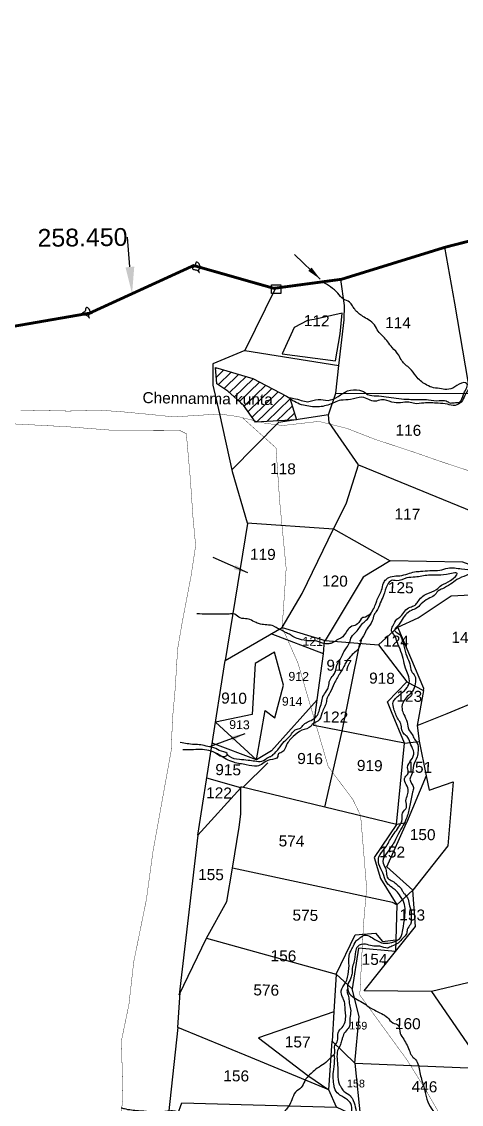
# Model space of a CAD drawing. Header units: feet. Extents: x 753466 to 768578, y 1601948 to 1613855.
# Drawn here: x 759527 to 760760, y 1607575 to 1610615 of the extents above; entities that cross this region are included whole.
import ezdxf
from ezdxf import colors
from ezdxf.entities.mleader import LeaderData, LeaderLine
from ezdxf.math import Vec2, Vec3

# ---------------------------------------------------------------- set-up
doc = ezdxf.new("R2010")
doc.units = ezdxf.units.FT
doc.header["$LTSCALE"] = 15
doc.header["$MEASUREMENT"] = 0
doc.linetypes.add('HIDDEN2', pattern=[0.1875, 0.125, -0.0625])
for name, color, linetype in [('HILL', 17, 'Continuous'), ('PLOT', 7, 'Continuous'), ('PLOT NO @ 1', 7, 'Continuous'), ('ROADS', 6, 'Continuous'), ('TANKS-STREAM', 4, 'Continuous'), ('VILLAGE STONES', 240, 'Continuous')]:
    doc.layers.add(name, color=color, linetype=linetype)
doc.layers.add('VILLAGE BOUNDRY', color=5, linetype='HIDDEN2', lineweight=100)
doc.styles.add('Annotative', font='arial.ttf')
doc.styles.get("Standard").update_dxf_attribs({"font": 'arial.ttf'})
doc.linetypes.add('DOTS', pattern='A,1e-06,-3,["●",Standard,S=3,R=0,X=-1.25,Y=-1.25],-3', length=6.000001)
doc.dimstyles.get("Standard").update_dxf_attribs({"dimtxt": 0.18, "dimasz": 40, "dimexe": 0.18, "dimexo": 0.0625, "dimgap": 0.09, "dimtad": 0, "dimtih": 1, "dimtoh": 1, "dimdec": 4, "dimzin": 0, "dimdsep": 46, "dimtxsty": 'Standard', "dimcen": 0.09, "dimadec": 0, "dimazin": 0, "dimtfac": 1, "dimtdec": 4, "dimtofl": 0, "dimtmove": 0, "dimatfit": 3, "dimfxl": 1, "dimtolj": 1, "dimtzin": 0, "dimarcsym": 0})

msp = doc.modelspace()

# ---------------------------------------------------------------- hatches: boundary and pattern name
at = {"layer": 'TANKS-STREAM'}
h = msp.add_hatch(dxfattribs=at)
h.set_pattern_fill('ANSI31,_O', color=256, scale=150, angle=359.1439)
h.set_pattern_definition([(44.1438658, (0, 0), (-13.05866986, 13.45487426), [])])
h.paths.add_polyline_path([(760070.2, 1609643.8), (760174.9, 1609613.2), (760269.8, 1609563.2), (760279.2, 1609558), (760297.5, 1609497.1), (760182.8, 1609490.2), (760149.5, 1609538.1), (760105.6, 1609577.8), (760074.4, 1609598)])

# ---------------------------------------------------------------- linework, layer by layer
at = {"layer": 'HILL'}
msp.add_lwpolyline([(760407.2, 1609662.9), (760420.6, 1609738.1), (760426.4, 1609796.6), (760347.5, 1609778.8), (760328.7, 1609775.5), (760291.5, 1609756), (760257.7, 1609682.4), (760407.2, 1609662.9)], dxfattribs=at)
at = {"layer": 'PLOT'}
for points in [[(760408.6, 1609571.7), (760784.5, 1609570.6), (760779.3, 1609604.3), (760742.3, 1609824.3), (760714.4, 1609981.3)], [(760239.2, 1609866.6), (760153.3, 1609691.2), (760416.8, 1609649.5), (760432, 1609777.3), (760432.2, 1609817.5), (760422.3, 1609891.2)], [(760153.3, 1609691.2), (760063.3, 1609653.7), (760062.9, 1609594.6), (760082, 1609513.3), (760117.7, 1609352.1), (760159.9, 1609207.3), (760401.9, 1609190.6), (760423.7, 1609235.1), (760438, 1609264.1), (760471.7, 1609370.1), (760390, 1609489.5), (760388, 1609511), (760247.3, 1609489.4), (760116.8, 1609356.5)], [(760388, 1609511), (760408.6, 1609571.7), (760416.8, 1609649.5)], [(760471.7, 1609370.1), (760849, 1609216.2), (760784.5, 1609570.6)], [(760160.4, 1609205.7), (760098.2, 1608821.1), (760257.7, 1608914.1), (760378, 1608877), (760527.9, 1608864.7), (760581.9, 1608914.3), (760638.9, 1608941.3), (760731.9, 1609003), (760823.8, 1609007), (760901.8, 1609046.9), (760764.9, 1609097.1), (760560.5, 1609100.6), (760485.3, 1609055.5), (760378, 1608877)], [(760257.7, 1608914.1), (760313.4, 1609009), (760401.9, 1609190.6), (760560.5, 1609100.6)], [(760373.5, 1608840.2), (760227.2, 1608896.3)], [(760654.4, 1608736.8), (760655.5, 1608742.8), (760581.9, 1608914.3)], [(760600.6, 1608589.2), (760346.4, 1608638.3), (760356.2, 1608710.7), (760373.5, 1608840.2), (760376.6, 1608877.2)], [(760377.3, 1608409.8), (760425.9, 1608623.1), (760475.9, 1608869)], [(760527.9, 1608864.7), (760607.6, 1608761.7), (760654.4, 1608736.8), (760636.4, 1608639), (760720.5, 1608672.4), (760909.7, 1608750.9)], [(760071, 1608648.4), (760186.1, 1608542.7), (760210.2, 1608680.4), (760236.8, 1608660.3), (760261.5, 1608751.7), (760236, 1608845), (760181.7, 1608812.5), (760173.5, 1608669.9), (760071, 1608648.4)], [(760579.3, 1608135.3), (760567.2, 1608142), (760118.7, 1608238.2), (760136.6, 1608353.6), (760141.3, 1608389.9), (760141.9, 1608464), (760020.9, 1608330.6), (760098.2, 1608821.1)], [(760600.6, 1608589.2), (760564.7, 1608677.3), (760553.5, 1608704.7), (760607.6, 1608761.7)], [(760356.2, 1608710.7), (760275.6, 1608621), (760227.6, 1608567.6), (760186.1, 1608542.7), (760061.7, 1608589.4)], [(760636.4, 1608639), (760641.7, 1608594.5), (760661.4, 1608497.6), (760669.7, 1608456.8), (760737, 1608480.8), (760722.1, 1608301), (760624.3, 1608176.8), (760551, 1608241.6), (760606.8, 1608365.2), (760578.2, 1608361.1), (760600.6, 1608589.2), (760641.8, 1608594.1)], [(760148.3, 1608465.3), (760217.6, 1608534.3)], [(760141.9, 1608464), (760046.1, 1608490.8)], [(760661.4, 1608497.6), (760606.8, 1608365.2)], [(760578.2, 1608361.1), (760377.3, 1608409.8), (760141.9, 1608466.9), (760141.9, 1608464)], [(760578.2, 1608361.1), (760515.7, 1608267.8), (760533.4, 1608208.7), (760579.3, 1608135.3), (760624.3, 1608176.8)], [(760020.9, 1608330.6), (759968.4, 1607882.6), (760045.8, 1608041.6), (760102.5, 1608144.3), (760118.7, 1608238.2)], [(760579.3, 1608135.3), (760575.6, 1608004.5), (760631.3, 1608074.6), (760624.3, 1608176.8)], [(760045.8, 1608041.6), (760409, 1607940.4), (760462.9, 1608050.7), (760519.8, 1608055.9), (760539.4, 1608032.2), (760576.5, 1608036.7)], [(760575.6, 1608004.5), (760471.6, 1608013.6), (760453.8, 1607899.4), (760409, 1607940.4), (760402.3, 1607834.9), (760191, 1607761.6), (760329.9, 1607656.2), (760388.8, 1607616), (760398.2, 1607752.2), (760461.8, 1607690.7), (760473.3, 1607821.3), (760453.8, 1607899.4)], [(760677, 1607891.6), (760487.6, 1607893.6), (760575.6, 1608004.5)], [(760900.1, 1607945), (760677, 1607891.6), (760824.9, 1607675.6)], [(760461.8, 1607690.7), (760477.5, 1607535.4), (760410.1, 1607567.2), (760388.8, 1607616), (760169.5, 1607706.6), (759965.2, 1607790.9), (759971.4, 1607888.8)], [(760402.3, 1607834.9), (760398.2, 1607752.2)], [(759965.2, 1607790.9), (759927.1, 1607444.1), (759975.8, 1607578.8), (760410.1, 1607567.2)], [(760461.8, 1607690.7), (760824.9, 1607675.6), (760857.1, 1607579.7)]]:
    msp.add_lwpolyline(points, dxfattribs=at)
at = {"layer": 'ROADS', "linetype": 'HIDDEN2', "ltscale": 10, "const_width": 1}
for points in [[(759523.7, 1609524.3), (759657.3, 1609521.5), (759750.1, 1609523.5), (759803, 1609520), (759879.8, 1609512.7), (759954.2, 1609505.1), (760082, 1609513.3), (760132.8, 1609506.2), (760158.9, 1609499.7), (760208.9, 1609487.4), (760259.7, 1609480.9), (760360.7, 1609492.5), (760439.9, 1609472.6), (760518.4, 1609442), (760626.8, 1609406.3), (760706.4, 1609378.5), (760787.9, 1609351.7)], [(760145.9, 1609503), (760240.3, 1609418.1), (760251, 1609264), (760268.9, 1609079.6), (760257.7, 1608914.1), (760302.3, 1608812.8), (760361, 1608611.8), (760386.8, 1608523.6), (760456.5, 1608430), (760477.8, 1608385.5), (760494.7, 1608181.8), (760485.7, 1608079.3), (760477.5, 1607921.3), (760475.5, 1607881.9), (760608, 1607699.6), (760654.5, 1607625.4), (760755.3, 1607452.2)]]:
    msp.add_lwpolyline(points, dxfattribs=at)
at = {"layer": 'ROADS', "linetype": 'DOTS', "ltscale": 0.5, "const_width": 1}
msp.add_lwpolyline([(759487, 1609486.4), (759655, 1609477.5), (759786.5, 1609467.1), (759969.5, 1609467.5), (759988.8, 1609457.8), (759993.7, 1609402.2), (760000.3, 1609327.5), (760007.2, 1609225.7), (760014.9, 1609143.9), (760002.1, 1609058.8), (759977.6, 1608930.5), (759964.4, 1608853.7), (759957.5, 1608741.9), (759949.9, 1608656.6), (759946.5, 1608569.3), (759924.2, 1608445.6), (759895.1, 1608284.5), (759876.7, 1608149.6), (759861.4, 1608074.4), (759841.2, 1607975), (759827.7, 1607855.3), (759806.8, 1607754.2), (759810.8, 1607587.3), (759790.3, 1607453.9)], dxfattribs=at)
at = {"layer": 'TANKS-STREAM'}
msp.add_lwpolyline([(760070.2, 1609643.8), (760174.9, 1609613.2), (760269.8, 1609563.2), (760279.2, 1609558), (760297.5, 1609497.1), (760182.8, 1609490.2), (760149.5, 1609538.1), (760105.6, 1609577.8), (760074.4, 1609598), (760070.2, 1609643.8)], dxfattribs=at)
for points in [[(760506.8, 1608953), (760512.4, 1608963.1), (760519.7, 1608978.4), (760523, 1608988.3), (760536.5, 1609018.4), (760542.1, 1609038.2), (760549.2, 1609048.9), (760566.2, 1609057.4), (760587.5, 1609059.3), (760610.5, 1609064.7), (760629, 1609070.1), (760646, 1609071.5), (760671.7, 1609073.7), (760700.4, 1609074.7), (760722.3, 1609080.3), (760760.9, 1609078.5), (760796.3, 1609076.8), (760814.8, 1609078.8), (760846.4, 1609088.6), (760863.6, 1609100), (760875.2, 1609110.4), (760882.3, 1609135.4), (760888, 1609173.2), (760890.7, 1609195.3), (760892.1, 1609204.6), (760908.7, 1609211.5), (760934.1, 1609222.3), (760952.2, 1609229.2), (760991.2, 1609250.5), (761013.3, 1609262.9), (761030.8, 1609273.4), (761072.4, 1609293.7), (761090.6, 1609309.5), (761105.6, 1609322.9), (761125, 1609333.8), (761144.1, 1609342.9), (761154, 1609351.7), (761170.6, 1609360), (761189.8, 1609375.4), (761192.1, 1609409.1), (761185.6, 1609436.6), (761181.2, 1609468.2), (761183.8, 1609480.2), (761188.1, 1609506.3), (761196.8, 1609515.5), (761204.9, 1609531.1), (761215.4, 1609548.6), (761222.9, 1609564.2), (761236.3, 1609584.9), (761243.5, 1609605.5), (761250.8, 1609612.7), (761258.2, 1609631.1), (761260.7, 1609649.2), (761270.1, 1609668.2), (761274.2, 1609695.1), (761278.6, 1609712.5), (761288.6, 1609727), (761289.4, 1609742.4), (761298.5, 1609763.3), (761307.8, 1609771.3), (761310.5, 1609789.1), (761302.3, 1609788.6), (761285.5, 1609782.8), (761271, 1609780.8), (761255.8, 1609781.4), (761240.3, 1609780), (761225.3, 1609774.1), (761208, 1609759.7), (761180.5, 1609748.3), (761164.8, 1609740.6), (761153.4, 1609736), (761140.9, 1609734.8), (761108.4, 1609722.1), (761085.9, 1609720.2), (761074.5, 1609716.5), (761053.4, 1609709.9), (761031.3, 1609701.1), (761031.9, 1609700.9), (761011.4, 1609700.8), (760996.2, 1609691.7), (760984, 1609680.3), (760966.4, 1609658.8), (760957.4, 1609646.1), (760953, 1609640.7), (760942.4, 1609621.4), (760935.4, 1609608.5), (760926.2, 1609604.3), (760910.7, 1609603.5), (760891, 1609602.8), (760864.3, 1609601.6), (760845.6, 1609606.2), (760826.4, 1609599.7), (760804.3, 1609595.4), (760790, 1609590.7), (760778.9, 1609579.9), (760770.2, 1609565.4), (760760.1, 1609546.9), (760743.3, 1609537.4), (760721.1, 1609540.5), (760695.3, 1609543.2), (760654.8, 1609544), (760629.6, 1609542.6), (760612.7, 1609546.4), (760590.1, 1609544.7), (760565.5, 1609546.5), (760536.7, 1609553.4), (760517.9, 1609549), (760500.8, 1609553.5), (760481.6, 1609560.1), (760449.4, 1609553.7), (760422.6, 1609551.7), (760385.8, 1609538.4), (760348.5, 1609533.1), (760327, 1609535.8), (760306.2, 1609541.3), (760279.1, 1609557.9), (760310.9, 1609551.6), (760328.8, 1609547.8), (760359.1, 1609554.3), (760386.4, 1609551.6), (760414.5, 1609562.2), (760440.9, 1609578.1), (760474.5, 1609579.9), (760485.4, 1609576.3), (760497.5, 1609568.4), (760522.1, 1609564.3), (760549.6, 1609561.6), (760577.8, 1609557.5), (760606.7, 1609554.8), (760622.2, 1609554.2), (760668.7, 1609553.2), (760698.2, 1609550.7), (760717.6, 1609550.2), (760728.4, 1609544.3), (760740.2, 1609545), (760754.8, 1609546.5), (760767.5, 1609570.7), (760775.1, 1609599.3), (760767.4, 1609601.3), (760742, 1609589.1), (760719.3, 1609582), (760699.3, 1609584.6), (760677.3, 1609588.3), (760659.6, 1609596.6), (760646, 1609606), (760633.6, 1609619.3), (760615.6, 1609641), (760593.6, 1609662.6), (760584.9, 1609678.2), (760566.4, 1609699.9), (760541, 1609731.1), (760526.9, 1609745.6), (760516.9, 1609763.4), (760499.9, 1609777.7), (760484, 1609787.4), (760461.3, 1609807.1), (760454.8, 1609816.9), (760446.4, 1609827.6), (760429.8, 1609835.6), (760413.8, 1609852.1), (760370.5, 1609884.3)], [(762708.8, 1608918.9), (762721.7, 1608914.8), (762729.1, 1608906.7), (762740.5, 1608897.2), (762755.4, 1608884.3), (762765.2, 1608875.7), (762773.7, 1608858.2), (762790.1, 1608851.1), (762806.7, 1608839.3), (762829.2, 1608815.6), (762847.9, 1608794.8), (762867, 1608773.6), (762882.4, 1608772.5), (762886.4, 1608753.2), (762906.3, 1608735.8), (762930.8, 1608719.3), (762952.1, 1608709.3), (762969.9, 1608704.4), (762977, 1608698), (762997.6, 1608694.4), (763025.6, 1608691.2), (763031.4, 1608692.2), (763023.3, 1608702.8), (763015, 1608716.1), (763005.7, 1608744.5), (762998, 1608762.5), (762992.5, 1608776.9), (762988.7, 1608797.4), (762978.3, 1608820.1), (762978.2, 1608836.9), (762984.9, 1608859.9), (762984, 1608892.2), (762992.5, 1608926.2), (762999.3, 1608976), (763002.4, 1609011.9), (763000.7, 1609029.3), (763001.6, 1609074.3), (762992, 1609094.8), (762988.9, 1609112.4), (762979.9, 1609127.7), (762964, 1609151.5), (762944.8, 1609177.6), (762924.6, 1609201.8), (762898.7, 1609239.3), (762872.1, 1609268.4), (762862.6, 1609308.7), (762867.6, 1609323.8), (762876.8, 1609340.5), (762873.5, 1609359.8), (762863.3, 1609396.5), (762852.2, 1609417.3), (762828.9, 1609436.2), (762804.1, 1609440.8), (762780.6, 1609454.3), (762751.1, 1609464), (762730.6, 1609478.4), (762722.5, 1609490.2), (762726, 1609525.8), (762723.8, 1609543.8), (762719.4, 1609558.7), (762712.8, 1609574.1), (762702, 1609582.6), (762673.6, 1609590.3), (762659.5, 1609599), (762636.2, 1609606.9), (762621.4, 1609611.2), (762611.3, 1609617.9), (762605.3, 1609624.3), (762576.3, 1609636.7), (762556.4, 1609646), (762539.5, 1609654.3), (762532.4, 1609663.9), (762509, 1609679.8), (762487.5, 1609699.7), (762476.9, 1609708.1), (762461.5, 1609715.9), (762449.2, 1609725), (762426.6, 1609743.6), (762414.2, 1609764), (762394.5, 1609769.6), (762378.2, 1609770.8), (762362.1, 1609770), (762346.1, 1609772.5), (762322.2, 1609772.1), (762304.3, 1609774.1), (762285, 1609774.3), (762259.4, 1609772.8), (762235.6, 1609772.4), (762236.6, 1609772.4), (762207.1, 1609770.4), (762184.7, 1609768.5), (762141.4, 1609754.6), (762117.7, 1609749.6), (762094, 1609745.8), (762073.3, 1609743.9), (762056.3, 1609745.9), (762043, 1609750.5), (762024.2, 1609761.9), (762008.9, 1609768.7), (761993.2, 1609781.4), (761978.1, 1609786), (761958.6, 1609795), (761950.6, 1609799.8), (761937.8, 1609805.3), (761922.3, 1609809.9), (761897, 1609814.2), (761870, 1609814.1), (761834.6, 1609806.6), (761815.7, 1609794.2), (761784, 1609788.4), (761770.4, 1609774), (761745.1, 1609764.9), (761708.2, 1609750.8), (761675.7, 1609745), (761665.5, 1609739.7), (761646.8, 1609740), (761622.3, 1609745), (761610.4, 1609747.8), (761590.1, 1609761), (761582.4, 1609769.1), (761567.7, 1609775), (761555.9, 1609786.6), (761538.9, 1609802.9), (761526.4, 1609816.3), (761517.4, 1609820.1), (761491.5, 1609812.5), (761462.3, 1609809.7), (761428.4, 1609807.6), (761388.8, 1609788.4), (761358.8, 1609767), (761340.2, 1609750.3), (761332, 1609736.4), (761307.5, 1609718.1), (761299.3, 1609702.1), (761289.7, 1609671.1), (761286.8, 1609662.6), (761280.3, 1609646.3), (761273.7, 1609620.8), (761262.1, 1609598.8), (761252.7, 1609572.5), (761245.8, 1609549.6), (761244.3, 1609547), (761236.8, 1609521.8), (761220.8, 1609496.4), (761220.8, 1609471.5), (761223.7, 1609452.4), (761229, 1609416.7), (761222.8, 1609391.9), (761216, 1609378.3), (761206.8, 1609362.5), (761196.9, 1609351), (761185.4, 1609345.8), (761168.3, 1609339.8), (761160.1, 1609338.3), (761143.9, 1609325), (761119.6, 1609317.4), (761099.4, 1609299.4), (761070.7, 1609279.2), (761053.7, 1609265.9), (761030.5, 1609251.3), (761022.2, 1609241.3), (761004.3, 1609231.1), (760974.3, 1609216.4), (760955.8, 1609204.9), (760940.1, 1609196.1), (760917.6, 1609178.6), (760911.1, 1609164.2), (760909.4, 1609151.4), (760902, 1609131.3), (760894, 1609108.4), (760876.5, 1609084.5), (760851.1, 1609070.1), (760827.3, 1609066.3), (760813.4, 1609059.2), (760788, 1609063.9), (760774.1, 1609060.1), (760747.9, 1609048.2), (760730.2, 1609035.3), (760707.3, 1609022.8), (760694.8, 1609015.5), (760684.2, 1609003.6), (760667.5, 1608994.7), (760647.7, 1608979.9), (760633.1, 1608967.1), (760620.4, 1608961.8), (760603.5, 1608949.1), (760591.3, 1608932), (760583.7, 1608920.1), (760572.6, 1608905.8), (760585.8, 1608895.1), (760594.7, 1608876.7), (760599.2, 1608862.4), (760607, 1608832.9), (760615.7, 1608811.8), (760620.5, 1608791.2), (760630.3, 1608777.6), (760631.8, 1608761.3), (760626.1, 1608739.8), (760611.7, 1608723), (760599.7, 1608709.3), (760594, 1608685.1), (760599.1, 1608670), (760608.1, 1608647.6), (760613.3, 1608626.9), (760622.1, 1608613.3), (760629.1, 1608600.5), (760635.9, 1608590.2), (760639.1, 1608567.9), (760636.2, 1608550.5), (760626.2, 1608526.2), (760621, 1608500.4), (760616.3, 1608487.7), (760625.9, 1608464.4), (760623.6, 1608451.3), (760620, 1608433), (760616.1, 1608414.1), (760607.1, 1608380.6), (760597.2, 1608358.6), (760584.5, 1608335.9), (760572.4, 1608312.4), (760552.1, 1608281.8), (760540.3, 1608256.8), (760547.2, 1608238), (760550.3, 1608225.4), (760554.6, 1608209.8), (760567.4, 1608201.8), (760579.3, 1608192.3), (760590.3, 1608181.9), (760596.2, 1608172.5), (760600.6, 1608165.8), (760611.2, 1608151.1), (760614.6, 1608132.1), (760618.9, 1608120.7), (760619.6, 1608106.5), (760617.4, 1608080.4), (760608.8, 1608065.5), (760606.5, 1608053.7), (760597.3, 1608042.7), (760583.2, 1608027.9), (760565, 1608018.8), (760553.5, 1608013.9), (760531.6, 1608018.7), (760510, 1608019.6), (760491.7, 1608024.7), (760469.6, 1608018.4), (760463.4, 1608003.8), (760458.7, 1607974.3), (760454.2, 1607956.3), (760453.7, 1607943.1), (760450.5, 1607929.9), (760441.6, 1607910.5), (760442.2, 1607897.3), (760443.9, 1607890.5), (760450.7, 1607881.3), (760468, 1607869.7), (760488, 1607857.9), (760504.9, 1607846.3), (760536, 1607830.2), (760553.3, 1607818.5), (760567.8, 1607804.2), (760583.3, 1607796.7), (760589, 1607774.2), (760598.7, 1607757.8), (760615.6, 1607723), (760623.6, 1607708.5), (760631.6, 1607700.9), (760643.7, 1607664.7), (760654, 1607627.6), (760673, 1607568.5), (760692.1, 1607538.5), (760697.3, 1607505.6), (760709.2, 1607473.9), (760721.4, 1607461.2), (760733.1, 1607459.5), (760751, 1607453.2), (760772.3, 1607447.8), (760782.1, 1607439.8), (760794.4, 1607416.8), (760822.4, 1607374.7), (760821.9, 1607363.7)], [(760401.7, 1607712.9), (760405.6, 1607721.1), (760404.6, 1607736.2), (760411.8, 1607750.4), (760413.9, 1607766.3), (760419, 1607784.2), (760425.8, 1607790.6), (760435.9, 1607825.6), (760434.3, 1607842.6), (760432.2, 1607863.4), (760426.9, 1607876.2), (760423, 1607893.7), (760435.5, 1607916.1), (760441.1, 1607931.7), (760445.2, 1607965.3), (760448.4, 1608001.9), (760455.3, 1608014.7), (760465.2, 1608034.1), (760475.3, 1608042.1), (760489.1, 1608050.3), (760507.7, 1608044.2), (760521.2, 1608036.1), (760536.5, 1608028.7), (760545.3, 1608027.2), (760565, 1608029.7), (760576.4, 1608033.6), (760590.3, 1608044.4), (760596.6, 1608065.4), (760601.7, 1608101.2), (760596.9, 1608147), (760589.9, 1608158.6), (760577.9, 1608174.8), (760565.9, 1608183.6), (760551.2, 1608197.6), (760540.1, 1608224.6), (760529.2, 1608248.9), (760529.3, 1608269.9), (760545.2, 1608292.9), (760563.6, 1608323), (760586.9, 1608357.2), (760594.6, 1608375), (760595.6, 1608392.7), (760606.3, 1608408.8), (760605, 1608427), (760609.5, 1608444.1), (760611.2, 1608458.7), (760602.4, 1608493.5), (760610.9, 1608504.1), (760609.5, 1608520.3), (760619.9, 1608542), (760627.1, 1608563.1), (760618.6, 1608584.8), (760610.3, 1608604.9), (760600.4, 1608614.6), (760593.6, 1608626.7), (760590.5, 1608643.7), (760583.5, 1608656), (760571, 1608685.4), (760569.3, 1608704.6), (760575.5, 1608714), (760587.1, 1608724.9), (760595.6, 1608731.7), (760605.1, 1608741.1), (760614.1, 1608758.2), (760611.4, 1608781.2), (760603.8, 1608799.4), (760597, 1608826.5), (760588.3, 1608853), (760578.8, 1608877.7), (760570.5, 1608895.1), (760564.6, 1608904.2), (760568.4, 1608917.8), (760579.7, 1608937), (760589.9, 1608944.5), (760601.6, 1608960.1), (760616.5, 1608970.6), (760630.5, 1608976.8), (760638.3, 1608985.5), (760649.2, 1608999.3), (760663.7, 1609008.1), (760690.5, 1609020.4), (760704.6, 1609032.2), (760730.2, 1609045.8), (760749, 1609065.6), (760718.3, 1609062.7), (760689, 1609060.3), (760667.9, 1609060.4), (760631, 1609055.2), (760607.3, 1609052.9), (760578.5, 1609045.2), (760564.8, 1609046.1), (760553.1, 1609033.5), (760541.9, 1609003.3), (760533, 1608983.1), (760521.8, 1608958.4), (760515.7, 1608949.4), (760510.4, 1608932.3), (760495.7, 1608910), (760485.8, 1608890.1), (760476.3, 1608876.6), (760477.3, 1608877.9), (760473.8, 1608858.5), (760460.7, 1608843.4), (760448.1, 1608831.4), (760435.4, 1608813.9), (760428.9, 1608801), (760419.1, 1608783.9), (760403.6, 1608756.6), (760391.5, 1608730.2), (760384.3, 1608716.7), (760381, 1608702.7), (760369, 1608673), (760357.7, 1608650.5), (760343.4, 1608643.5), (760338.8, 1608637.2), (760312.5, 1608625.1), (760288.7, 1608607.8), (760270.2, 1608584.6), (760257.2, 1608563.6), (760246, 1608557.1), (760245.7, 1608551.3), (760222.8, 1608542.3), (760203, 1608531.6), (760187.3, 1608524.8), (760157, 1608528.3), (760121.9, 1608535.3), (760100.6, 1608544.4), (760081.6, 1608555.4), (760058.1, 1608566.9), (760009, 1608570.7), (759979.1, 1608570)], [(760104, 1608557.6), (760109.1, 1608552.3), (760137.7, 1608544.1), (760162.2, 1608541.4), (760181.2, 1608539.1), (760200.2, 1608538.3), (760219.9, 1608549.4), (760228, 1608553.1), (760236.7, 1608561.4), (760247.8, 1608573.6), (760263.6, 1608593.9), (760279.5, 1608608.8), (760288.1, 1608620.9), (760296.6, 1608627.8), (760308.7, 1608631.3), (760318.4, 1608641.7), (760331.5, 1608649.7), (760346, 1608657.2), (760356.5, 1608667.6), (760362.2, 1608683), (760368.3, 1608702.2), (760372.2, 1608719.9), (760382.2, 1608735.7), (760387.6, 1608748.1), (760391.2, 1608765), (760400.6, 1608779.5), (760407, 1608790.3), (760411.5, 1608808), (760423.1, 1608829.6), (760430.3, 1608845.1), (760438.3, 1608856.7), (760446.8, 1608871.4), (760452.2, 1608887.1), (760465.3, 1608901.6), (760484.7, 1608926.5), (760496.7, 1608937.6), (760506.9, 1608952.9), (760491.2, 1608942.7), (760484, 1608941.5), (760469.3, 1608923.7), (760453.4, 1608917.1), (760440, 1608905.1), (760422, 1608883.5), (760413.8, 1608880), (760400, 1608871.3), (760388.3, 1608868.1), (760370.4, 1608869.5), (760350, 1608876.5), (760336.3, 1608876.5), (760303.6, 1608881.8), (760287.5, 1608888.8), (760278.5, 1608894.8), (760267, 1608899.8), (760254, 1608907), (760240.6, 1608913.6), (760234, 1608917.9), (760214.4, 1608920.9), (760197, 1608923.6), (760185, 1608927.5), (760166.5, 1608935.9), (760159.7, 1608937.8), (760140.2, 1608940.6), (760125, 1608950.8), (760108.9, 1608951.5), (760074.9, 1608950.9), (760048, 1608950.9), (760018.7, 1608952.2)], [(760070.5, 1608561.6), (760102.1, 1608554.6), (760103.8, 1608557), (760087.9, 1608566.4), (760066.2, 1608576), (760049.5, 1608579.6), (760029.2, 1608584.3), (760010.7, 1608585.4), (759971.9, 1608591.3)], [(760441.8, 1607900), (760439.6, 1607895.3), (760441.2, 1607885.9), (760445.1, 1607869.5), (760446.2, 1607855.4), (760449.9, 1607837.8), (760447.7, 1607816.7), (760445.7, 1607791.7), (760434, 1607778.1), (760427.2, 1607762.7), (760424.3, 1607753.1), (760420.5, 1607740.4), (760415.4, 1607731.4), (760411.5, 1607709), (760413.1, 1607685.4), (760414, 1607658.7), (760418, 1607632.4), (760422.3, 1607624), (760430.5, 1607612.4), (760449.2, 1607598.5), (760457.2, 1607585.5), (760464.1, 1607561.4), (760464.4, 1607533.5), (760461.8, 1607523.4), (760455.8, 1607496.1), (760448.1, 1607479.2), (760445.4, 1607461.4), (760440.5, 1607451.1), (760435.3, 1607437.4), (760429.1, 1607416.2), (760428.9, 1607401.1), (760423, 1607379.6), (760413.5, 1607360.9), (760410.5, 1607346.1), (760403.1, 1607317.5), (760403.5, 1607307), (760397.3, 1607280), (760397.3, 1607268.3), (760396.9, 1607241.1), (760394.7, 1607229), (760394.9, 1607203.8), (760395, 1607182.3), (760397.6, 1607158.8), (760398.1, 1607146.4), (760399, 1607116.4), (760396.9, 1607101.7), (760396.3, 1607082.3), (760396, 1607052.5), (760396.2, 1607031.3), (760394.6, 1607021.2), (760396.4, 1606986.9), (760393.7, 1606964.6), (760392.9, 1606939.4), (760391, 1606924.2), (760390.9, 1606909.3), (760390.1, 1606884.4), (760388.9, 1606869.2), (760392.6, 1606845.4), (760390.4, 1606793.9), (760393.1, 1606766.2), (760396.6, 1606726.7), (760397.1, 1606696.3), (760396.5, 1606671.5), (760398.3, 1606666.6)], [(760397.1, 1607103.3), (760394.4, 1607113.7), (760394.6, 1607128.6), (760392.5, 1607145.3), (760389.3, 1607158.2), (760387.4, 1607175.4), (760387.2, 1607200.1), (760384.4, 1607218.1), (760384.6, 1607236.6), (760384.3, 1607259.3), (760384.6, 1607279.6), (760387.7, 1607288.2), (760385.8, 1607298.1), (760376.8, 1607297.9), (760359.8, 1607294.6), (760333.7, 1607295.4), (760309.2, 1607293.4), (760284.6, 1607292.2), (760260.8, 1607290.6), (760245.2, 1607292.5), (760229.5, 1607290.6), (760209.6, 1607287.5), (760198.5, 1607282.9), (760175, 1607281), (760165.7, 1607273.6), (760160.7, 1607251.5), (760153.8, 1607234.8), (760150.5, 1607222.4), (760146.5, 1607208.2), (760136.5, 1607188.4), (760132.1, 1607179.7), (760130.6, 1607168.1), (760123, 1607147.4), (760115.7, 1607132), (760108, 1607117.6), (760107.3, 1607102.7), (760105.3, 1607089.6), (760103.2, 1607077.8), (760095.7, 1607063.1), (760086.5, 1607047.3), (760084, 1607036.1), (760085.2, 1607018.5), (760079.5, 1607006.4), (760070.3, 1606986.2), (760068.2, 1606968.7), (760064.2, 1606941.8), (760060, 1606925.7), (760064.7, 1606911.1), (760062.4, 1606891.1), (760058.1, 1606879.9), (760056.9, 1606866.9), (760058.6, 1606857.3), (760058.1, 1606848.3), (760061.5, 1606832.2), (760060.4, 1606810.4), (760057.4, 1606790.8), (760057.6, 1606777.6), (760061.1, 1606760.5), (760058.7, 1606742.1), (760053.2, 1606726.3), (760052.8, 1606716.1), (760049.9, 1606696.8), (760039.2, 1606677.6), (760028.6, 1606654.7), (760010.9, 1606643.5), (759993.3, 1606632.5), (759980.4, 1606629.9), (759962.2, 1606624.8), (759941.9, 1606620.3), (759906.9, 1606612.9), (759879.3, 1606612.5), (759868.3, 1606637.6), (759867.9, 1606654.7), (759879.1, 1606677.1), (759890.5, 1606692.7), (759897.7, 1606692.5), (759902.2, 1606704.5), (759901.5, 1606723.4), (759892.5, 1606728.4), (759873.2, 1606735.7), (759860.5, 1606743), (759848.8, 1606752), (759832.2, 1606768.8), (759821.5, 1606780.5), (759817.6, 1606792.2), (759814.6, 1606802.1), (759807.9, 1606814.7), (759805.2, 1606835.3), (759807.2, 1606857.7), (759808, 1606877.4), (759812.9, 1606886.8), (759825.3, 1606895.4), (759846.5, 1606902), (759875.1, 1606904), (759898.8, 1606897.7), (759917.8, 1606900), (759937.3, 1606909.9), (759949.2, 1606912.2), (759961, 1606915), (759978.4, 1606922.7), (759994.6, 1606934.2), (760004.5, 1606932.5), (760016.4, 1606942), (760029.2, 1606949.5), (760034.8, 1606959.3), (760039.2, 1606974.7), (760046.5, 1606986.2), (760053.2, 1606999.9), (760064, 1607026.3), (760067.3, 1607044.5), (760070.2, 1607060.5), (760081.3, 1607077.9), (760084.3, 1607090.3), (760088.7, 1607111.7), (760093.7, 1607127.4), (760101.7, 1607143.8), (760110, 1607167.2), (760119.2, 1607194.5), (760127.6, 1607211.8), (760135.6, 1607228.2), (760149.5, 1607270.9), (760134.2, 1607270.7), (760100.2, 1607257.7), (760071.3, 1607254.5), (760052.3, 1607249.4), (760028.4, 1607246.2), (760001.3, 1607239.4), (759966.9, 1607231.4), (759939.7, 1607221.4), (759922.7, 1607225.3), (759897.4, 1607224.7), (759871.3, 1607223.8), (759862.8, 1607226.2), (759845.7, 1607232.3), (759802, 1607228.9), (759851.7, 1607231.1), (759881.1, 1607232.2), (759902.2, 1607232.4), (759918.5, 1607234.7), (759946.1, 1607235), (759963.4, 1607240.7), (759981.1, 1607249.5), (760001, 1607250.5), (760014.3, 1607256.9), (760037.7, 1607259), (760052.1, 1607263), (760081.5, 1607273.2), (760109.3, 1607277.6), (760120.6, 1607280.3), (760135.8, 1607281.8), (760149.6, 1607287.8), (760169.1, 1607295.6), (760200.5, 1607296.8), (760232, 1607304.7), (760268.7, 1607301.6), (760310.2, 1607304.8), (760342.5, 1607307.6), (760362.9, 1607307.9), (760384.1, 1607307.8), (760390.3, 1607312.8), (760396.3, 1607333.7), (760402.3, 1607366.6), (760411.4, 1607385.9), (760414.8, 1607399.2), (760412.3, 1607416.7), (760421.4, 1607428.8), (760429.3, 1607456.9), (760434.8, 1607486.6), (760442, 1607500.7), (760448.6, 1607515.1), (760449.8, 1607538.7), (760452.7, 1607554.8), (760450, 1607577.3), (760440.7, 1607587.3), (760419.9, 1607601.2), (760406.7, 1607615.4), (760403.4, 1607627), (760401.4, 1607666.4), (760404.9, 1607699.3), (760403.1, 1607712.7), (760388.9, 1607700.9), (760371, 1607685.9), (760351.3, 1607673), (760338.6, 1607661.6), (760324.4, 1607646.3), (760320.8, 1607639.9), (760311.3, 1607622.5), (760294.9, 1607609), (760284.9, 1607587.5), (760276.3, 1607570.8), (760267.4, 1607558.5), (760251.6, 1607542.3), (760236.4, 1607539.4), (760214.3, 1607525.1), (760193.3, 1607515.3), (760177.5, 1607512.2), (760158.3, 1607505.1), (760142.5, 1607503.8), (760120.7, 1607510.7), (760108.3, 1607514.8), (760085.5, 1607523), (760071.1, 1607524.6), (760055.7, 1607535.1), (760040.2, 1607538.6), (759989, 1607548.2), (759966.6, 1607553.5), (759954.7, 1607556.2), (759935.5, 1607555.6), (759908.1, 1607553.8), (759885.1, 1607554.4), (759854.7, 1607556.6), (759834.8, 1607558.4), (759815.3, 1607562.2), (759806, 1607564.7)]]:
    msp.add_spline(points, degree=3, dxfattribs=at)
at = {"layer": 'VILLAGE BOUNDRY', "lineweight": -3, "ltscale": 25, "const_width": 8}
msp.add_lwpolyline([(759438.1, 1609747.9), (759717.5, 1609796.4), (760009.3, 1609930.1), (760234.4, 1609866), (760424.2, 1609891.5), (760714.4, 1609981.3), (760994.1, 1610053), (761312.9, 1610134.7), (761374.7, 1610176), (761469, 1610108.9), (761622.5, 1610213.8), (761610.2, 1610263.1), (761776.7, 1610284.9), (761787.2, 1610311), (761874.2, 1610304.7), (761988.7, 1610342.5), (762388.2, 1610501.5), (762643.3, 1610585.1), (762802.7, 1610607), (762868.9, 1610608.8), (762942, 1610610.8)], dxfattribs=at)
at = {"layer": 'VILLAGE STONES'}
msp.add_lwpolyline([(760228.2, 1609875.9), (760254.2, 1609875.5), (760253.9, 1609851.6), (760227.9, 1609851.9)], close=True, dxfattribs=at)
for points in [[(760005.8, 1609924.2), (760013.3, 1609928.9), (760016.8, 1609939.5), (760025.1, 1609934.8), (760029.4, 1609926.1), (760033.8, 1609924.2), (760024, 1609920.2), (760025.4, 1609910.3), (760016.5, 1609917.8), (760007.4, 1609919.6), (760005.8, 1609924.2)], [(759697.3, 1609797), (759704.8, 1609801.7), (759708.3, 1609812.3), (759716.5, 1609807.6), (759720.9, 1609798.9), (759725.3, 1609796.9), (759715.5, 1609793), (759716.9, 1609783), (759708, 1609790.6), (759698.9, 1609792.4), (759697.3, 1609797)]]:
    msp.add_spline(points, degree=3, dxfattribs=at)

# ---------------------------------------------------------------- texts
at = {"layer": 'PLOT NO @ 1', "style": 'Annotative'}
for s, height, p in [('112', 30.97, (760318.2, 1609760.2)), ('114', 30.97, (760546.4, 1609754.6)), ('Chennamma kunta', 30.971, (759865.6, 1609543.9)), ('116', 30.97, (760575.5, 1609452.8)), ('118', 30.97, (760223.6, 1609344.6)), ('117', 30.97, (760572.6, 1609217.3)), ('119', 30.97, (760167.2, 1609104.3)), ('120', 30.97, (760369.4, 1609029.3)), ('125', 30.97, (760554.2, 1609010.7)), ('148', 30.97, (760732.3, 1608870.9)), ('121', 24.78, (760314.6, 1608862.8)), ('124', 30.97, (760540.8, 1608860.6)), ('917', 30.97, (760381.4, 1608792.7)), ('912', 24.78, (760275, 1608764.4)), ('918', 30.97, (760501.4, 1608756.4)), ('910', 30.97, (760086.3, 1608700.4)), ('914', 24.78, (760256.6, 1608694.3)), ('123', 30.97, (760578.2, 1608705.9)), ('913', 24.78, (760108.8, 1608628.9)), ('122', 30.97, (760370.5, 1608647.5)), ('916', 30.97, (760299.7, 1608530.7)), ('915', 30.97, (760069.9, 1608499.6)), ('919', 30.97, (760467.1, 1608511.2)), ('151', 30.97, (760606.1, 1608506.4)), ('122', 30.97, (760044.1, 1608434.4)), ('150', 30.97, (760615.5, 1608317.5)), ('574', 30.97, (760247.6, 1608299.4)), ('152', 30.97, (760530.1, 1608268.6)), ('155', 30.97, (760021.7, 1608205.2)), ('575', 30.97, (760286.4, 1608091)), ('153', 30.97, (760586.3, 1608092)), ('156', 30.97, (760225, 1607977)), ('154', 30.97, (760480.6, 1607967.1)), ('576', 30.97, (760176.7, 1607881)), ('159', 21.68, (760445.8, 1607785.6)), ('160', 30.97, (760573.9, 1607786.6)), ('157', 30.97, (760264.9, 1607735.3)), ('156', 30.97, (760092.5, 1607640.1)), ('158', 21.68, (760439.2, 1607623.1)), ('446', 30.97, (760620.7, 1607609.7))]:
    msp.add_text(s, height=height, rotation=359.1439, dxfattribs=at).set_placement(p)

# ---------------------------------------------------------------- leaders
at = {"layer": 'VILLAGE BOUNDRY', "linetype": 'Continuous'}
for points in [[(760364.4, 1609891.9), (760292.5, 1609961.5)], [(760161.3, 1609067), (760064.1, 1609110.2)], [(760153.1, 1608615.6), (760053.7, 1608578.8)]]:
    msp.add_leader(points, dimstyle='Standard', dxfattribs=at)
at = {"layer": 'VILLAGE STONES', "color": 1}
ml = msp.add_multileader_mtext('Standard', dxfattribs=at)
ml.set_content('258.450', color=1)
ml.set_leader_properties()
ml.build(insert=Vec2(0, 0))
ml.multileader.update_dxf_attribs({"dogleg_length": 0.36, "arrow_head_size": 75})
ctx = ml.context
ctx.base_point, ctx.char_height, ctx.arrow_head_size, ctx.landing_gap_size, ctx.plane_origin, ctx.plane_x_axis, ctx.plane_y_axis = Vec3(759576.5, 1610007.1), 50, 75, 0.0498, Vec3(759738.2, 1609805.5), Vec3(0.999936, 0.011314), Vec3(-0.011314, 0.999936)
ctx.text_align_type = 2
notes = []
notes.append((ctx, [(1, (1, 1, 0), (759823.7, 1610009.9), (-0.999936, -0.011314), 7.733052732383378e-12, [(0, [(759836.5, 1609851.2)], 0, [])])]))
ctx.mtext.insert, ctx.mtext.text_direction, ctx.mtext.rotation, ctx.mtext.alignment, ctx.mtext.flow_direction = Vec3(759823.4, 1610035.4), Vec3(0.999936, 0.011314), 0.011314, 3, 5
for ctx, leaders in notes:
    for number, flags, end, landing, length, lines in leaders:
        leader = LeaderData()
        leader.index, (leader.has_last_leader_line, leader.has_dogleg_vector, leader.attachment_direction) = number, flags
        leader.last_leader_point, leader.dogleg_vector, leader.dogleg_length = Vec3(end), Vec3(landing), length
        for number, points, colour, breaks in lines:
            line = LeaderLine()
            line.index, line.vertices, line.color, line.breaks = number, Vec3.list(points), colors.encode_raw_color(colour), breaks
            leader.lines.append(line)
        ctx.leaders.append(leader)

doc.saveas('drawing.dxf')
